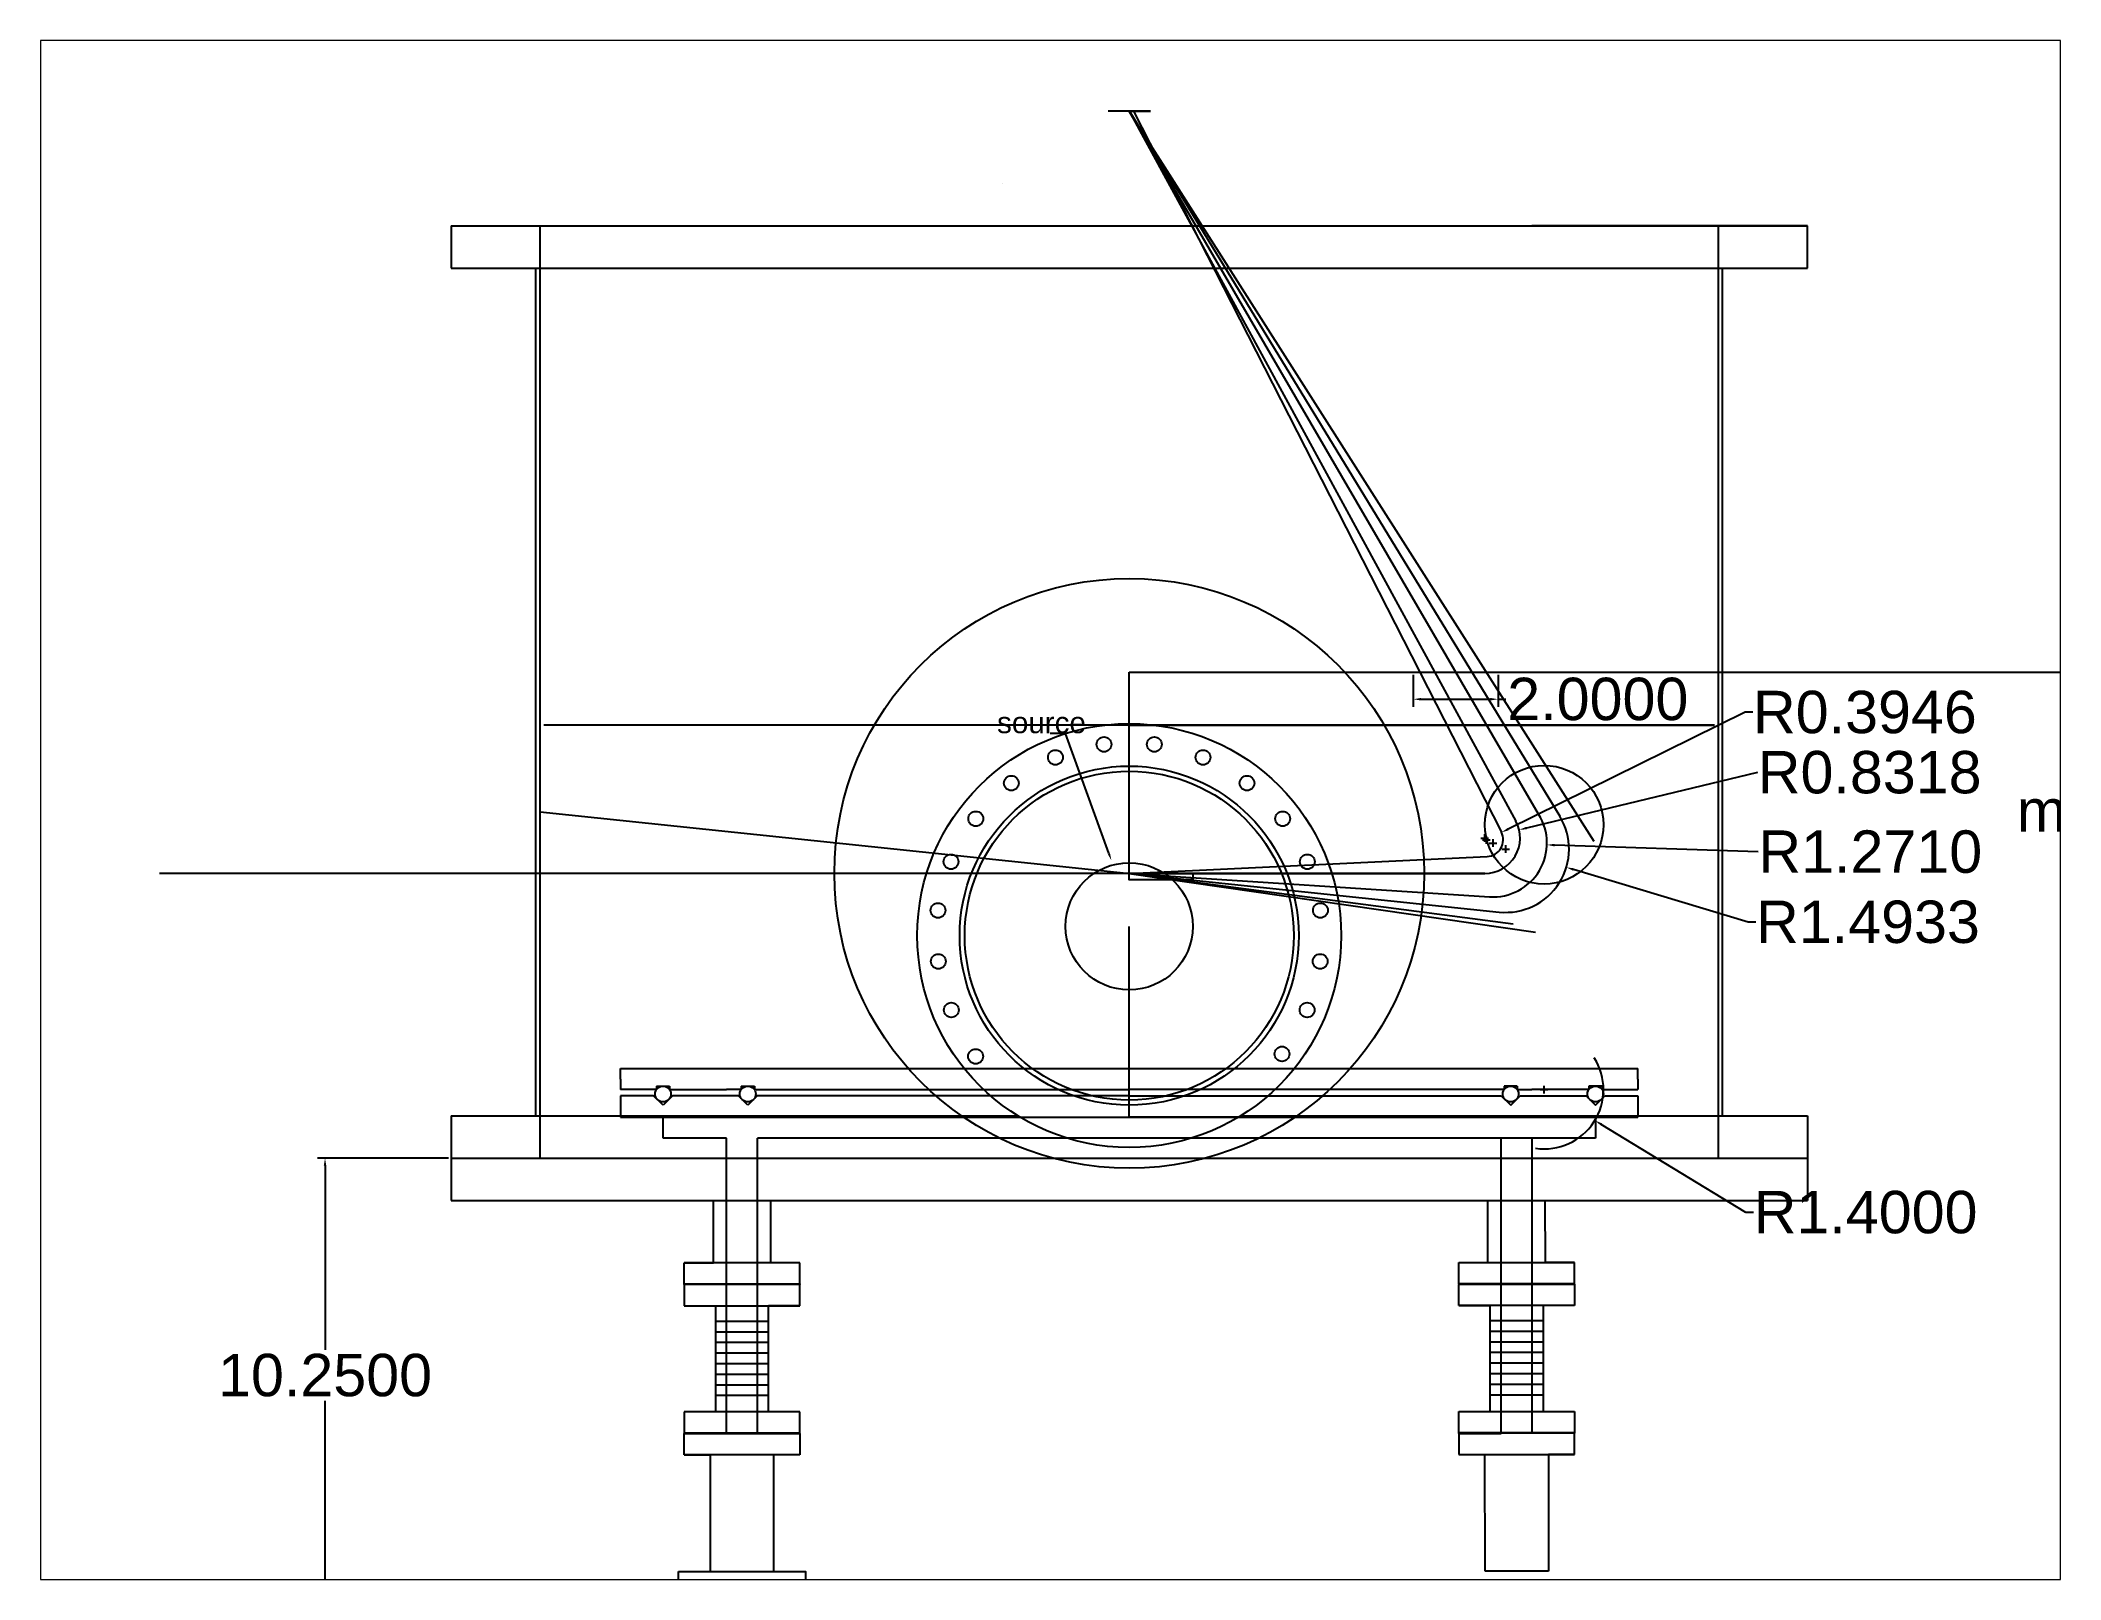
# Paper-space layout 'Layout2' of a CAD drawing. Header units: inches. Extents: x 1.05 to 9.45, y 0.8 to 7.2.
# The model-space entities are those that its viewports show. They can reach past a viewport. Long polylines and large blocks are cut down to what shows.
import ezdxf
from ezdxf import colors
from ezdxf.entities.mleader import LeaderData, LeaderLine
from ezdxf.math import Vec2, Vec3

# ---------------------------------------------------------------- set-up
doc = ezdxf.new("R2010")
doc.units = ezdxf.units.IN
doc.header["$MEASUREMENT"] = 0
doc.styles.get("Standard").update_dxf_attribs({"font": 'arial.ttf'})
doc.dimstyles.get("Standard").update_dxf_attribs({"dimtxt": 1, "dimasz": 0.18, "dimexe": 0.18, "dimexo": 0.0625, "dimgap": 0.09, "dimtad": 0, "dimtih": 1, "dimtoh": 1, "dimdec": 4, "dimzin": 0, "dimdsep": 46, "dimtxsty": 'Standard', "dimcen": 0.09, "dimadec": 0, "dimazin": 0, "dimtfac": 1, "dimtdec": 4, "dimtofl": 0, "dimtmove": 0, "dimatfit": 3, "dimfxl": 1, "dimtolj": 1, "dimtzin": 0, "dimarcsym": 0})

# ---------------------------------------------------------------- blocks, each defined once
blk = doc.blocks.new('*D16')
at = {"color": 0, "lineweight": -2, "transparency": 16777216}
for p, q in [((40.287, 17.325), (40.467, 17.325)), ((40.377, 17.235), (40.377, 17.415)), ((46.1, 15.603), (41.979, 16.843)), ((46.28, 15.603), (46.1, 15.603))]:
    blk.add_line(p, q, dxfattribs=at)
at = {"color": 0, "transparency": 16777216}
blk.add_solid([(41.988, 16.872), (41.971, 16.814), (41.807, 16.895)], dxfattribs=at)
at = {"layer": 'Defpoints', "color": 0, "transparency": 16777216}
for p in [(40.377, 17.325), (41.807, 16.895)]:
    blk.add_point(p, dxfattribs=at)
at = {"color": 0, "transparency": 16777216, "insert": (48.924, 15.603), "char_height": 1, "attachment_point": 5}
blk.add_mtext('\\A1;R1.4933', dxfattribs=at)
blk = doc.blocks.new('*D17')
at = {"color": 0, "lineweight": -2, "transparency": 16777216}
for p, q in [((41.193, 11.65), (41.373, 11.65)), ((41.283, 11.56), (41.283, 11.74)), ((46.045, 8.754), (42.633, 10.829)), ((46.225, 8.754), (46.045, 8.754))]:
    blk.add_line(p, q, dxfattribs=at)
at = {"color": 0, "transparency": 16777216}
blk.add_solid([(42.649, 10.855), (42.618, 10.804), (42.48, 10.923)], dxfattribs=at)
at = {"layer": 'Defpoints', "color": 0, "transparency": 16777216}
for p in [(41.283, 11.65), (42.48, 10.923)]:
    blk.add_point(p, dxfattribs=at)
at = {"color": 0, "transparency": 16777216, "insert": (48.868, 8.754), "char_height": 1, "attachment_point": 5}
blk.add_mtext('\\A1;R1.4000', dxfattribs=at)
blk = doc.blocks.new('*D18')
at = {"color": 0, "lineweight": -2, "transparency": 16777216}
for p, q in [((39.989, 17.468), (40.169, 17.468)), ((40.079, 17.378), (40.079, 17.558)), ((46.337, 17.259), (41.529, 17.419))]:
    blk.add_line(p, q, dxfattribs=at)
at = {"color": 0, "transparency": 16777216}
blk.add_solid([(41.53, 17.449), (41.528, 17.389), (41.349, 17.425)], dxfattribs=at)
at = {"layer": 'Defpoints', "color": 0, "transparency": 16777216}
for p in [(40.079, 17.468), (41.349, 17.425)]:
    blk.add_point(p, dxfattribs=at)
at = {"color": 0, "transparency": 16777216, "insert": (48.979, 17.259), "char_height": 1, "attachment_point": 5}
blk.add_mtext('\\A1;R1.2710', dxfattribs=at)
blk = doc.blocks.new('*D19')
at = {"color": 0, "lineweight": -2, "transparency": 16777216}
for p, q in [((46.318, 19.133), (40.867, 17.821)), ((39.883, 17.494), (39.883, 17.674)), ((39.793, 17.584), (39.973, 17.584))]:
    blk.add_line(p, q, dxfattribs=at)
at = {"color": 0, "transparency": 16777216}
blk.add_solid([(40.86, 17.85), (40.874, 17.792), (40.692, 17.779)], dxfattribs=at)
at = {"layer": 'Defpoints', "color": 0, "transparency": 16777216}
for p in [(40.692, 17.779), (39.883, 17.584)]:
    blk.add_point(p, dxfattribs=at)
at = {"color": 0, "transparency": 16777216, "insert": (48.964, 19.133), "char_height": 1, "attachment_point": 5}
blk.add_mtext('\\A1;R0.8318', dxfattribs=at)
blk = doc.blocks.new('*D20')
at = {"color": 0, "lineweight": -2, "transparency": 16777216}
for p, q in [((46.027, 20.553), (40.438, 17.797)), ((46.207, 20.553), (46.027, 20.553)), ((39.832, 17.543), (40.012, 17.543)), ((39.922, 17.453), (39.922, 17.633))]:
    blk.add_line(p, q, dxfattribs=at)
at = {"color": 0, "transparency": 16777216}
blk.add_solid([(40.424, 17.824), (40.451, 17.77), (40.276, 17.718)], dxfattribs=at)
at = {"layer": 'Defpoints', "color": 0, "transparency": 16777216}
for p in [(40.276, 17.718), (39.922, 17.543)]:
    blk.add_point(p, dxfattribs=at)
at = {"color": 0, "transparency": 16777216, "insert": (48.851, 20.553), "char_height": 1, "attachment_point": 5}
blk.add_mtext('\\A1;R0.3946', dxfattribs=at)
blk = doc.blocks.new('*D21')
at = {"color": 0, "lineweight": -2, "transparency": 16777216}
for p, q in [((38.197, 21.44), (38.197, 20.681)), ((40.197, 21.44), (40.197, 20.681)), ((38.377, 20.861), (40.017, 20.861)), ((40.197, 20.861), (40.377, 20.861))]:
    blk.add_line(p, q, dxfattribs=at)
at = {"color": 0, "transparency": 16777216}
for points in [[(38.377, 20.891), (38.377, 20.831), (38.197, 20.861)], [(40.017, 20.891), (40.017, 20.831), (40.197, 20.861)]]:
    blk.add_solid(points, dxfattribs=at)
at = {"layer": 'Defpoints', "color": 0, "transparency": 16777216}
for p in [(38.197, 21.503), (40.197, 21.503), (40.197, 20.861)]:
    blk.add_point(p, dxfattribs=at)
at = {"color": 0, "transparency": 16777216, "insert": (42.55, 20.861), "char_height": 1, "attachment_point": 5}
blk.add_mtext('\\A1;2.0000', dxfattribs=at)
blk = doc.blocks.new('*D22')
at = {"color": 0, "lineweight": -2, "transparency": 16777216}
for p, q in [((15.432, 10.034), (12.34, 10.034)), ((12.52, 9.854), (12.52, 5.51)), ((12.52, -0.036), (12.52, 4.308)), ((20.797, -0.216), (12.34, -0.216))]:
    blk.add_line(p, q, dxfattribs=at)
at = {"color": 0, "transparency": 16777216}
for points in [[(12.49, 9.854), (12.55, 9.854), (12.52, 10.034)], [(12.49, -0.036), (12.55, -0.036), (12.52, -0.216)]]:
    blk.add_solid(points, dxfattribs=at)
at = {"layer": 'Defpoints', "color": 0, "transparency": 16777216}
for p in [(15.494, 10.034), (12.52, -0.216), (20.859, -0.216)]:
    blk.add_point(p, dxfattribs=at)
at = {"color": 0, "transparency": 16777216, "insert": (12.52, 4.909), "char_height": 1, "attachment_point": 5}
blk.add_mtext('\\A1;10.2500', dxfattribs=at)

msp = doc.modelspace()

# ---------------------------------------------------------------- linework, layer by layer
for p, q in [((31.99406, 34.73391), (30.99406, 34.73391)), ((31.49406, 34.73391), (31.99406, 34.73391)), ((31.49406, 34.73391), (40.61404, 17.98224)), ((42.46439, 17.50458), (31.49406, 34.73391)), ((41.15345, 18.14661), (31.49406, 34.73391)), ((31.50075, 34.73391), (41.65158, 18.10339)), ((31.59859, 34.73391), (40.27376, 17.72245)), ((28.49406, 33.03391), (28.49406, 33.03391)), ((15.49406, 32.03391), (15.49406, 31.03391)), ((15.49406, 32.03391), (47.49406, 32.03391)), ((15.49406, 32.03391), (47.49406, 32.03391)), ((17.59406, 10.03391), (17.59406, 32.03391)), ((47.49406, 32.03391), (40.99406, 32.03391)), ((45.39406, 10.03391), (45.39406, 32.03391)), ((47.49406, 31.03391), (47.49406, 32.03391)), ((15.49406, 31.03391), (47.49406, 31.03391)), ((17.49406, 11.03391), (17.49406, 31.03391)), ((45.49406, 11.03391), (45.49406, 31.03391)), ((31.49406, 16.75266), (31.49406, 21.50266)), ((31.49406, 21.50266), (60.52511, 21.50266)), ((45.30656, 20.25266), (17.68156, 20.25266)), ((40.49406, 20.25266), (31.49406, 20.25266)), ((31.49406, 20.25266), (45.30656, 20.25266)), ((17.59406, 18.20591), (40.22167, 15.84018)), ((39.88346, 16.75266), (8.61119, 16.75266)), ((31.49406, 16.75266), (39.94075, 17.14906)), ((31.49406, 16.75266), (39.88346, 16.75266)), ((31.49406, 16.75266), (39.99638, 16.19955)), ((31.49406, 16.75266), (41.08324, 15.36705)), ((31.49406, 16.75266), (40.54999, 15.56017)), ((31.49406, 11.00266), (31.49406, 15.50266)), ((19.49406, 11.9005), (19.49406, 12.1505)), ((19.49406, 12.1505), (43.49406, 12.1505)), ((43.49406, 11.9005), (43.49406, 12.1505)), ((19.49406, 11.9005), (19.49406, 11.6505)), ((20.33781, 11.6505), (19.49406, 11.6505)), ((20.27309, 11.50266), (19.49406, 11.50266)), ((19.49406, 11.50266), (19.49406, 11.00266)), ((20.49406, 11.28168), (20.27309, 11.50266)), ((20.33781, 11.73436), (20.65031, 11.73436)), ((20.33781, 11.73436), (20.33781, 11.6505)), ((20.71503, 11.50266), (20.49406, 11.28168)), ((20.65031, 11.73436), (20.65031, 11.6505)), ((20.65031, 11.6505), (21.99406, 11.6505)), ((21.99406, 11.50266), (20.71503, 11.50266)), ((22.33781, 11.6505), (21.99406, 11.6505)), ((22.27309, 11.50266), (21.99406, 11.50266)), ((22.49406, 11.28168), (22.27309, 11.50266)), ((22.33781, 11.73436), (22.65031, 11.73436)), ((22.33781, 11.73436), (22.33781, 11.6505)), ((22.71503, 11.50266), (22.49406, 11.28168)), ((22.65031, 11.73436), (22.65031, 11.6505)), ((22.65031, 11.6505), (31.49406, 11.6505)), ((31.49406, 11.50266), (22.71503, 11.50266)), ((40.33781, 11.6505), (31.49406, 11.6505)), ((31.49406, 11.50266), (40.27309, 11.50266)), ((40.27309, 11.50266), (40.49406, 11.28168)), ((40.33781, 11.73436), (40.33781, 11.6505)), ((40.65031, 11.73436), (40.33781, 11.73436)), ((40.49406, 11.28168), (40.71503, 11.50266)), ((40.65031, 11.73436), (40.65031, 11.6505)), ((40.65031, 11.6505), (40.99406, 11.6505)), ((40.71503, 11.50266), (40.99406, 11.50266)), ((42.33781, 11.6505), (40.99406, 11.6505)), ((40.99406, 11.50266), (42.27309, 11.50266)), ((42.27309, 11.50266), (42.49406, 11.28168)), ((42.33781, 11.73436), (42.33781, 11.6505)), ((42.65031, 11.73436), (42.33781, 11.73436)), ((42.49406, 11.28168), (42.71503, 11.50266)), ((42.65031, 11.73436), (42.65031, 11.6505)), ((42.65031, 11.6505), (43.49406, 11.6505)), ((42.71503, 11.50266), (43.49406, 11.50266)), ((43.49406, 11.9005), (43.49406, 11.6505)), ((43.49406, 11.50266), (43.49406, 11.00266)), ((15.49406, 11.03391), (28.86015, 11.03391)), ((15.49406, 11.03391), (15.49406, 10.03391)), ((19.49406, 11.00266), (21.99406, 11.00266)), ((19.49406, 11.00266), (43.49406, 11.00266)), ((20.49406, 10.50266), (20.49406, 11.00266)), ((20.49406, 11.00266), (42.49406, 11.00266)), ((21.99406, 11.00266), (31.49406, 11.00266)), ((42.49406, 11.00266), (31.49406, 11.00266)), ((40.99406, 11.00266), (31.49406, 11.00266)), ((34.12797, 11.03391), (47.49406, 11.03391)), ((43.49406, 11.00266), (40.99406, 11.00266)), ((42.49406, 11.00266), (42.49406, 10.50266)), ((47.49406, 11.03391), (47.49406, 10.03391)), ((21.99406, 10.50266), (20.49406, 10.50266)), ((21.99406, 3.53396), (21.99406, 10.50266)), ((22.72406, 3.53396), (22.72406, 10.50266)), ((42.49406, 10.50266), (22.72406, 10.50266)), ((40.27215, 3.54005), (40.26738, 10.50875)), ((41.00215, 3.54056), (40.99738, 10.50925)), ((15.49406, 10.03391), (21.99406, 10.03391)), ((15.49406, 10.03391), (21.99406, 10.03391)), ((15.49406, 10.03391), (15.49406, 9.03391)), ((17.59406, 10.03391), (20.49406, 10.03391)), ((20.49406, 10.03391), (21.99406, 10.03391)), ((21.99406, 10.03391), (22.72406, 10.03391)), ((22.72406, 10.03391), (40.26771, 10.03391)), ((22.72406, 10.03391), (40.26771, 10.03391)), ((40.26771, 10.03391), (40.99771, 10.03391)), ((40.99771, 10.03391), (47.49406, 10.03391)), ((40.99771, 10.03391), (47.49406, 10.03391)), ((47.49406, 10.03391), (47.49406, 9.03391)), ((15.49406, 9.03391), (47.49406, 9.03391)), ((21.68156, 7.56521), (21.68156, 9.03391)), ((23.03656, 7.56521), (23.03656, 9.03391)), ((39.95685, 7.57108), (39.9559, 9.03978)), ((41.31185, 7.57202), (41.3109, 9.04072)), ((23.72406, 7.56521), (20.99406, 7.56521)), ((20.99406, 7.56521), (21.68156, 7.56521)), ((20.99406, 7.06521), (20.99406, 7.56521)), ((23.72406, 7.56521), (23.03656, 7.56521)), ((23.72406, 7.06521), (23.72406, 7.56521)), ((39.26935, 7.5706), (41.99935, 7.5725)), ((39.26935, 7.5706), (39.95685, 7.57108)), ((39.2697, 7.0706), (39.26935, 7.5706)), ((41.99935, 7.5725), (41.31185, 7.57202)), ((41.9997, 7.0725), (41.99935, 7.5725)), ((20.99406, 7.06521), (23.72406, 7.06521)), ((20.99406, 7.04958), (20.99406, 7.06521)), ((23.72406, 7.04958), (20.99406, 7.04958)), ((20.99406, 7.04958), (20.99406, 6.54958)), ((23.72406, 7.06521), (23.72406, 7.04958)), ((23.72406, 6.54958), (23.72406, 7.04958)), ((41.9997, 7.0725), (39.2697, 7.0706)), ((39.2697, 7.0706), (39.26971, 7.05498)), ((39.26971, 7.05498), (41.99971, 7.05687)), ((39.27006, 6.55498), (39.26971, 7.05498)), ((41.99971, 7.05687), (41.9997, 7.0725)), ((41.99971, 7.05687), (42.00006, 6.55687)), ((20.99406, 6.54958), (23.72406, 6.54958)), ((20.99406, 6.54958), (21.73406, 6.54958)), ((21.73406, 6.54958), (21.73406, 4.04958)), ((23.72406, 6.54958), (22.98406, 6.54958)), ((22.98406, 4.04958), (22.98406, 6.54958)), ((42.00006, 6.55687), (39.27006, 6.55498)), ((39.27006, 6.55498), (40.01006, 6.55549)), ((40.01179, 4.05549), (40.01006, 6.55549)), ((42.00006, 6.55687), (41.26006, 6.55636)), ((41.26006, 6.55636), (41.26179, 4.05636)), ((21.73406, 6.18789), (22.98406, 6.18789)), ((21.73406, 6.18789), (22.98406, 6.18789)), ((21.73406, 5.93789), (22.98406, 5.93789)), ((41.26031, 6.19467), (40.01031, 6.1938)), ((41.26031, 6.19467), (40.01031, 6.1938)), ((41.26048, 5.94467), (40.01048, 5.94381)), ((21.73406, 5.68789), (22.98406, 5.68789)), ((21.73406, 5.43789), (22.98406, 5.43789)), ((41.26066, 5.69467), (40.01066, 5.69381)), ((41.26083, 5.44467), (40.01083, 5.44381)), ((21.73406, 5.18789), (22.98406, 5.18789)), ((21.73406, 4.93789), (22.98406, 4.93789)), ((21.73406, 4.93789), (22.98406, 4.93789)), ((41.261, 5.19467), (40.011, 5.19381)), ((41.26118, 4.94467), (40.01118, 4.94381)), ((41.26118, 4.94467), (40.01118, 4.94381)), ((21.73406, 4.68789), (22.98406, 4.68789)), ((21.73406, 4.68789), (22.98406, 4.68789)), ((21.73406, 4.43789), (22.98406, 4.43789)), ((41.26135, 4.69467), (40.01135, 4.69381)), ((41.26135, 4.69467), (40.01135, 4.69381)), ((41.26152, 4.44467), (40.01152, 4.44381)), ((21.73406, 4.04958), (20.99406, 4.04958)), ((20.99406, 4.04958), (20.99406, 3.54958)), ((22.98406, 4.04958), (21.73406, 4.04958)), ((23.72406, 4.04958), (22.98406, 4.04958)), ((23.72406, 3.54958), (23.72406, 4.04958)), ((39.27179, 4.05498), (40.01179, 4.05549)), ((39.27214, 3.55498), (39.27179, 4.05498)), ((40.01179, 4.05549), (41.26179, 4.05636)), ((41.26179, 4.05636), (42.00179, 4.05687)), ((42.00179, 4.05687), (42.00214, 3.55687)), ((20.99406, 3.54958), (23.72406, 3.54958)), ((20.99406, 3.54958), (20.99406, 3.53396)), ((20.99406, 3.53396), (23.72406, 3.53396)), ((20.99406, 3.03396), (20.99406, 3.53396)), ((20.99406, 3.53396), (21.99406, 3.53396)), ((23.72406, 3.53396), (22.72406, 3.53396)), ((23.72406, 3.53396), (23.72406, 3.54958)), ((23.72406, 3.53396), (23.72406, 3.03396)), ((42.00214, 3.55687), (39.27214, 3.55498)), ((39.27215, 3.53935), (39.27214, 3.55498)), ((42.00215, 3.54125), (39.27215, 3.53935)), ((39.27215, 3.53935), (40.27215, 3.54005)), ((39.27215, 3.53935), (39.2725, 3.03935)), ((42.00215, 3.54125), (41.00215, 3.54056)), ((42.00214, 3.55687), (42.00215, 3.54125)), ((42.0025, 3.04125), (42.00215, 3.54125)), ((23.72406, 3.03396), (20.99406, 3.03396)), ((20.99406, 3.03396), (21.60906, 3.03396)), ((21.60906, 3.03396), (21.60906, 0.28396)), ((23.72406, 3.03396), (23.10906, 3.03396)), ((23.10906, 0.28396), (23.10906, 3.03396)), ((39.2725, 3.03935), (42.0025, 3.04125)), ((39.2725, 3.03935), (39.8875, 3.03978)), ((39.88941, 0.28978), (39.8875, 3.03978)), ((42.0025, 3.04125), (41.3875, 3.04082)), ((41.3875, 3.04082), (41.38941, 0.29082)), ((21.60906, 0.28396), (23.10906, 0.28396)), ((41.38941, 0.29082), (39.88941, 0.28978))]:
    msp.add_line(p, q)
for points in [[(32.99406, 16.60266), (31.49406, 16.60266), (31.49406, 16.75266), (32.99406, 16.75266)], [(20.85906, 0.28396), (23.85906, 0.28396), (23.85906, -0.21604), (20.85906, -0.21604)]]:
    msp.add_lwpolyline(points, close=True)
for centre, radius in [((31.49406, 16.75266), 6.95674), ((31.49406, 15.28391), 5), ((29.75285, 19.48756), 0.175), ((30.90017, 19.79498), 0.175), ((32.08795, 19.79498), 0.175), ((33.23527, 19.48756), 0.175), ((31.49406, 15.28391), 4), ((31.49406, 15.28391), 3.88), ((41.28346, 17.9005), 1.4), ((28.71375, 18.88072), 0.175), ((34.27437, 18.88072), 0.175), ((27.87386, 18.04083), 0.175), ((35.11426, 18.04083), 0.175), ((27.29041, 17.02511), 0.175), ((35.69771, 17.02511), 0.175), ((31.49406, 15.50266), 1.5), ((26.98299, 15.8778), 0.175), ((36.00513, 15.8778), 0.175), ((26.98897, 14.67449), 0.175), ((35.99915, 14.67449), 0.175), ((27.29639, 13.52718), 0.175), ((35.69173, 13.52718), 0.175), ((27.86897, 12.43277), 0.175), ((35.0987, 12.49233), 0.175), ((20.49406, 11.54686), 0.1875), ((22.49406, 11.54686), 0.1875), ((40.49406, 11.54686), 0.1875), ((42.49406, 11.54686), 0.1875)]:
    msp.add_circle(centre, radius)
for centre, radius, start, end in [((40.07889, 17.46785), 1.27098, 266.277966, 32.278963), ((39.88346, 17.58449), 0.83184, 270, 28.564872), ((39.92225, 17.5432), 0.39457, 272.686933, 27.019777), ((40.37695, 17.32539), 1.49331, 264.031375, 31.398798), ((41.28346, 11.6505), 1.4, 261.777834, 32.485909)]:
    msp.add_arc(centre, radius, start, end)

# ---------------------------------------------------------------- texts
at = {"insert": (28.37552, 20.55961), "char_height": 0.5, "attachment_point": 1}
msp.add_mtext_dynamic_manual_height_columns('source', width=1.9970263, gutter_width=1, heights=[0], dxfattribs=at)
at = {"insert": (52.43626, 18.73294), "char_height": 1, "width": 4.4163726, "attachment_point": 1}
msp.add_mtext('magnet', dxfattribs=at)

# ---------------------------------------------------------------- dimensions: what is measured, and where the dimension line sits
dim = msp.add_linear_dim(base=(40.19745, 20.86076), p1=(38.19745, 21.50266), p2=(40.19745, 21.50266), dimstyle='Standard')
dim.commit()
dim.dimension.update_dxf_attribs({"geometry": '*D21', "text_midpoint": (42.54999, 20.86076)})
for center, mpoint, picture, middle in [((39.92225, 17.5432), (40.27616, 17.71766), '*D20', (48.8509, 20.55253)), ((39.88346, 17.58449), (40.6922, 17.77914), '*D19', (46.31834, 19.13325)), ((40.07889, 17.46785), (41.34916, 17.42547), '*D18', (46.33655, 17.25908)), ((40.37695, 17.32539), (41.80692, 16.89508), '*D16', (48.92408, 15.60325)), ((41.28346, 11.6505), (42.47959, 10.92299), '*D17', (48.86775, 8.75429))]:
    dim = msp.add_radius_dim(center=center, mpoint=mpoint, dimstyle='Standard')
    dim.commit()
    dim.dimension.update_dxf_attribs({"geometry": picture, "text_midpoint": middle, "dimtype": 164})
dim = msp.add_linear_dim(base=(12.5198315557, -0.2160449767), p1=(15.4940594293, 10.0339050233), p2=(20.8590594293, -0.2160449767), angle=90, dimstyle='Standard')
dim.commit()
dim.dimension.update_dxf_attribs({"geometry": '*D22', "text_midpoint": (12.5198315557, 4.9089300233)})

# ---------------------------------------------------------------- leaders
ml = msp.add_multileader_mtext('Standard')
ml.set_content('', color=256)
ml.set_leader_properties()
ml.build(insert=Vec2(0, 0))
ml.multileader.update_dxf_attribs({"dogleg_length": 0.36, "arrow_head_size": 0.18})
ctx = ml.context
ctx.base_point, ctx.char_height, ctx.arrow_head_size, ctx.landing_gap_size, ctx.plane_origin = Vec3(29.44716, 20.05143), 0.18, 0.18, 0.09, Vec3(31.07342, 17.05634)
ctx.text_align_type = 2
notes = []
notes.append((ctx, [(0, (1, 1, 0), (29.98716, 20.05143), (-1, 0), 0.36, [(0, [(31.07342, 17.05634)], 0, [])])]))
ctx.mtext.insert, ctx.mtext.alignment, ctx.mtext.flow_direction = Vec3(29.53716, 20.14143), 3, 5
for ctx, leaders in notes:
    for number, flags, end, landing, length, lines in leaders:
        leader = LeaderData()
        leader.index, (leader.has_last_leader_line, leader.has_dogleg_vector, leader.attachment_direction) = number, flags
        leader.last_leader_point, leader.dogleg_vector, leader.dogleg_length = Vec3(end), Vec3(landing), length
        for number, points, colour, breaks in lines:
            line = LeaderLine()
            line.index, line.vertices, line.color, line.breaks = number, Vec3.list(points), colors.encode_raw_color(colour), breaks
            leader.lines.append(line)
        ctx.leaders.append(leader)

psp = doc.layouts.new('Layout2')

# ---------------------------------------------------------------- viewports
at = {"layer": '0'}
psp.add_viewport(center=(5.25, 4), size=(8.4, 6.4), view_center_point=(29.63654, 18.24749), view_height=36.3161203, dxfattribs=at)

doc.saveas('drawing.dxf')
